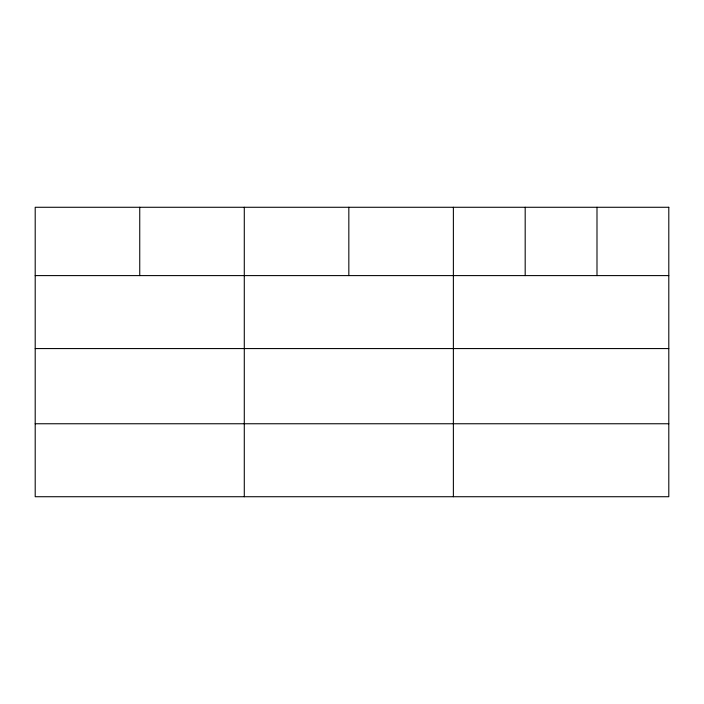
<?xml version="1.0" encoding="UTF-8"?>
<svg xmlns="http://www.w3.org/2000/svg" width="704" height="704" viewBox="0 0 704 704"><rect width="100%" height="100%" fill="white"/><g stroke="black" fill="none" stroke-linecap="round" stroke-linejoin="round"><path stroke-width="1.06" d="M35.2 275.598L668.8 275.598M35.2 348.568L668.8 348.568M35.2 423.755L668.8 423.755M596.992 207.275L596.992 275.598M525.184 207.275L525.184 275.598M453.376 207.275L453.376 496.725M348.832 207.275L348.832 275.598M244.288 207.275L244.288 496.725M139.744 207.275L139.744 275.598M668.8 207.275L35.2 207.275L35.2 496.725L668.8 496.725L668.8 207.275"/></g></svg>
